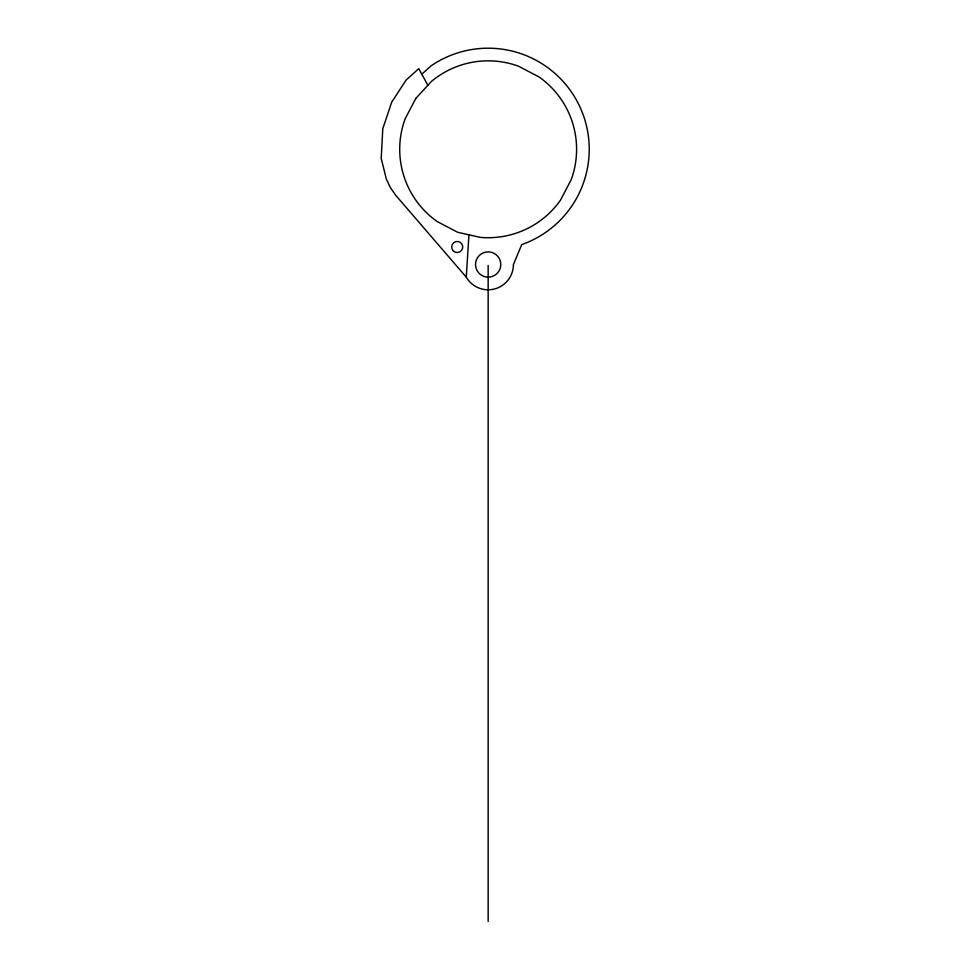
<?xml version="1.0" encoding="UTF-8"?>
<svg xmlns="http://www.w3.org/2000/svg" width="970" height="970" viewBox="0 0 970 970"><rect width="100%" height="100%" fill="white"/><g stroke="black" fill="none" stroke-linecap="round" stroke-linejoin="round"><path stroke-width="1.45" d="M421.804 74.181L431.044 65.875A101.074 101.074 0 0 1 578.29 103.547A101.074 101.074 0 0 1 521.727 244.61L513.421 264.519A25.268 25.268 0 0 1 466.267 277.153L468.946 234.825M466.267 277.153L395.699 195.261L390.376 187.562L386.339 179.11L381.198 158.34L382.798 128.719L391.71 102.153L406.115 80.049L418.761 68.64L427.891 85.287M488.152 265.44L488.152 921.5M415.851 98.358L405.133 118.801A88.44 88.44 0 0 0 437.228 221.584L457.682 232.303L480.211 237.359A88.44 88.44 0 0 0 560.466 200.196L571.172 179.753A88.44 88.44 0 0 0 539.077 76.969L518.623 66.251A88.44 88.44 0 0 0 431.492 81.371L415.851 98.358M481.835 275.456A12.634 12.634 0 0 0 500.787 264.519A12.634 12.634 0 0 0 481.835 253.582A12.634 12.634 0 0 0 481.835 275.456M453.317 250.89A5.517 5.517 0 0 0 462.557 248.417A5.517 5.517 0 0 0 455.791 241.651A5.517 5.517 0 0 0 453.317 250.89"/></g></svg>
